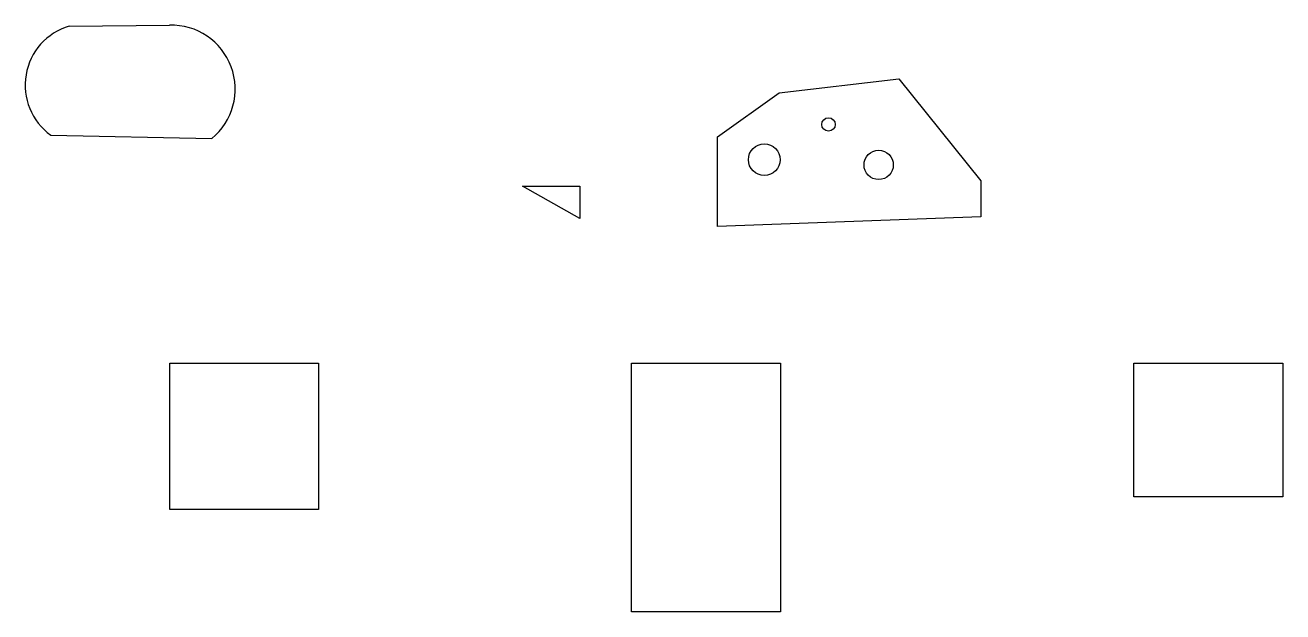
# Model space of a CAD drawing. Header units: millimetres. Extents: x -870 to 1326, y -743 to 282.
import ezdxf

# ---------------------------------------------------------------- set-up
doc = ezdxf.new("R2010")
doc.units = ezdxf.units.MM
doc.layers.add('Standard', color=7, linetype='Continuous')

msp = doc.modelspace()

# ---------------------------------------------------------------- linework, layer by layer
at = {"layer": 'Standard'}
for p, q in [((-793.1, 280.1), (-617.9, 281.6)), ((446.9, 163.4), (655.9, 187.9)), ((655.9, 187.9), (798.8, 9.8)), ((339.4, 86.6), (446.9, 163.4)), ((-825.3, 89.6), (-544.1, 83.5)), ((339.4, -70.1), (339.4, 86.6)), ((-1.3, 0.6), (98.7, 0.6)), ((98.7, -56.4), (-1.3, 0.6)), ((98.7, 0.6), (98.7, -56.4)), ((798.8, 9.8), (798.8, -53.2)), ((798.8, -53.2), (339.4, -70.1)), ((-617.5, -564.8), (-617.5, -308.8)), ((-617, -308.8), (-357.4, -308.8)), ((-357.4, -308.8), (-357.4, -564.8)), ((188.9, -308.8), (448.9, -308.8)), ((188.9, -743.4), (188.9, -308.8)), ((448.9, -308.8), (448.9, -743.4)), ((1066.3, -308.8), (1326.4, -308.8)), ((1066.4, -542.5), (1066.4, -308.8)), ((1326.4, -308.8), (1326.4, -542.5)), ((1326.4, -542.5), (1066.4, -542.5)), ((-357.4, -564.8), (-617.5, -564.8)), ((448.9, -743.4), (188.9, -743.4))]:
    msp.add_line(p, q, dxfattribs=at)
for centre, radius in [((533, 108.1), 11.7), ((420.8, 46.6), 27.7), ((620.6, 37.4), 25.6)]:
    msp.add_circle(centre, radius, dxfattribs=at)
for centre, radius, start, end in [((-762.2, 176.9), 107.7, 106.6245, 234.1439), ((-614.8, 170), 111.7, 309.2713, 91.5632)]:
    msp.add_arc(centre, radius, start, end, dxfattribs=at)

doc.saveas('drawing.dxf')
